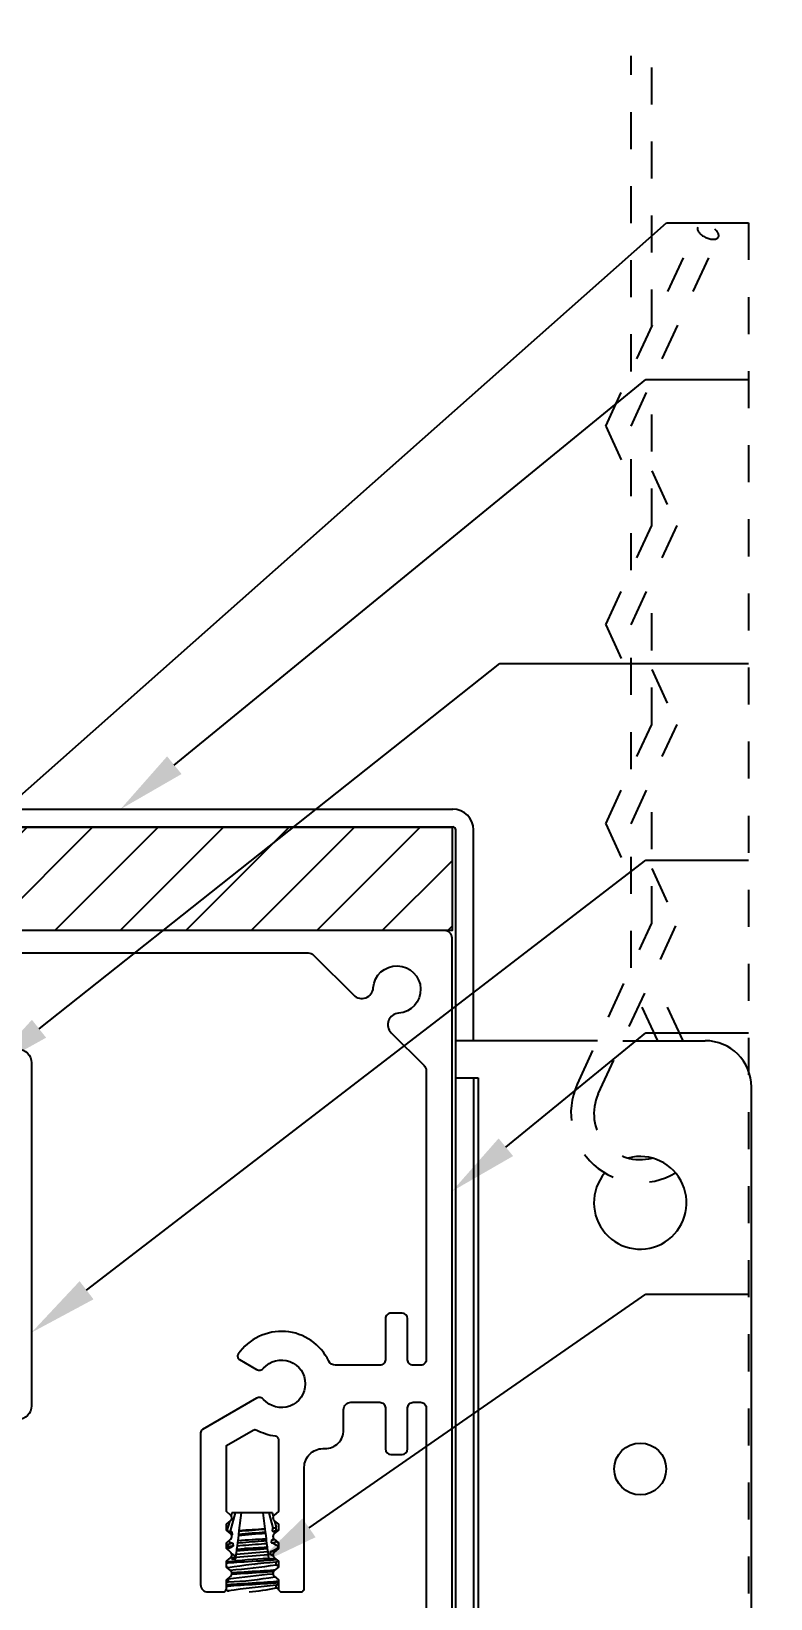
# Model space of a CAD drawing. Header units: inches. Extents: x -6.1 to 5.8, y -0.7 to 6.4.
# Drawn here: x 0.578 to 2.573, y 2.197 to 6.427 of the extents above; entities that cross this region are included whole.
import ezdxf
from ezdxf import colors
from ezdxf.entities.mleader import LeaderData, LeaderLine
from ezdxf.math import Vec2, Vec3

# ---------------------------------------------------------------- set-up
doc = ezdxf.new("R2010")
doc.units = ezdxf.units.IN
doc.header["$LTSCALE"] = 0.5
doc.header["$MEASUREMENT"] = 0
doc.linetypes.add('HIDDEN2', pattern=[0.1875, 0.125, -0.0625])
doc.linetypes.add('PHANTOM', pattern=[0.5, 0.25, -0.05, 0.05, -0.05, 0.05, -0.05])
doc.layers.add('Construction', color=60, linetype='PHANTOM', plot=False)
doc.layers.add('CUST DWG', color=60, linetype='CONTINUOUS', lineweight=20)
for name, color, linetype in [('Driver', 210, 'CONTINUOUS'), ('FAB DWG', 221, 'CONTINUOUS'), ('Hardware', 242, 'CONTINUOUS'), ('Housing', 150, 'CONTINUOUS'), ('Mounting', 4, 'CONTINUOUS')]:
    doc.layers.add(name, color=color, linetype=linetype)
doc.styles.add('LSAD_Standard', font='arial.ttf')

msp = doc.modelspace()

# ---------------------------------------------------------------- hatches: boundary and pattern name
at = {"layer": 'FAB DWG', "ltscale": 0.5, "transparency": 16777216}
h = msp.add_hatch(dxfattribs=at)
h.set_pattern_fill('ANSI31', color=256)
h.paths.add_polyline_path([(-1.7138, 4.279), (1.7137, 4.279), (1.7137, 4), (-1.7138, 4)])

# ---------------------------------------------------------------- linework, layer by layer
at = {"layer": 'Construction', "ltscale": 0.5, "transparency": 16777216}
msp.add_line((2.514, 5.9103), (2.514, -0.2065), dxfattribs=at)
at = {"layer": 'Driver', "transparency": 16777216}
msp.add_lwpolyline([(-0.5785, 2.717), (-0.5785, 3.643, -0.414214), (-0.5415, 3.68), (0.5415, 3.68, -0.414214), (0.5785, 3.643), (0.5785, 2.717, -0.414214), (0.5415, 2.68), (-0.5415, 2.68, -0.414214)], format="xyb", close=True, dxfattribs=at)
at = {"layer": 'FAB DWG', "ltscale": 0.5, "transparency": 16777216}
msp.add_lwpolyline([(-1.7138, 4.279), (1.7137, 4.279), (1.7137, 4), (-1.7138, 4)], close=True, dxfattribs=at)
at = {"layer": 'Hardware', "linetype": 'HIDDEN2', "transparency": 16777216}
for p, q in [((2.2525, 5.6303), (2.2525, 6.4275)), ((2.1968, 5.5097), (2.1968, 6.3617)), ((2.1285, 5.3619), (2.3765, 5.8987)), ((2.1968, 5.3619), (2.4328, 5.8727)), ((2.2525, 5.0935), (2.2525, 5.4825)), ((2.1285, 5.3619), (2.1968, 5.214)), ((2.1968, 4.9729), (2.1968, 5.3619)), ((2.2525, 5.2413), (2.3208, 5.0935)), ((2.1285, 4.825), (2.2525, 5.0935)), ((2.1968, 4.825), (2.3208, 5.0935)), ((2.2525, 4.5566), (2.2525, 4.9456)), ((2.1285, 4.825), (2.1968, 4.6772)), ((2.1968, 4.4361), (2.1968, 4.825)), ((2.2525, 4.7045), (2.3208, 4.5566)), ((2.1285, 4.2882), (2.2525, 4.5566)), ((2.1968, 4.2882), (2.3208, 4.5566)), ((2.2525, 4.0198), (2.2525, 4.4088)), ((2.1285, 4.2882), (2.1968, 4.1404)), ((2.1968, 3.8992), (2.1968, 4.2882)), ((2.2525, 4.1676), (2.3208, 4.0198)), ((2.0518, 3.5852), (2.2525, 4.0198)), ((2.1081, 3.5592), (2.3208, 4.0198)), ((2.337, 3.7028), (2.2557, 3.8788)), ((2.2687, 3.7028), (2.2215, 3.8049))]:
    msp.add_line(p, q, dxfattribs=at)
at = {"layer": 'Hardware', "linetype": 'Continuous', "transparency": 16777216}
for p, q in [((1.1279, 2.4288), (1.1151, 2.3788)), ((1.1196, 2.4288), (1.1174, 2.4209)), ((1.1279, 2.4288), (1.1196, 2.4288)), ((1.1452, 2.4288), (1.1279, 2.4288)), ((1.1393, 2.381), (1.1452, 2.4288)), ((1.203, 2.4288), (1.1452, 2.4288)), ((1.203, 2.4288), (1.2083, 2.3855)), ((1.2203, 2.4288), (1.203, 2.4288)), ((1.2309, 2.3876), (1.2203, 2.4288)), ((1.2286, 2.4288), (1.2203, 2.4288)), ((1.2313, 2.4194), (1.2286, 2.4288)), ((1.1127, 2.4044), (1.106, 2.3808)), ((1.1151, 2.3788), (1.1194, 2.3769)), ((1.1194, 2.3769), (1.12, 2.3692)), ((1.1377, 2.3675), (1.1381, 2.3712)), ((1.1381, 2.3712), (1.1391, 2.3791)), ((1.1391, 2.3791), (1.1393, 2.381)), ((1.2083, 2.3855), (1.2084, 2.3846)), ((1.2084, 2.3846), (1.2094, 2.3769)), ((1.2094, 2.3769), (1.2097, 2.3739)), ((1.2097, 2.3739), (1.2116, 2.3586)), ((1.229, 2.3791), (1.2296, 2.387)), ((1.2337, 2.3768), (1.229, 2.3791)), ((1.2296, 2.387), (1.2309, 2.3876)), ((1.2346, 2.3732), (1.2337, 2.3768)), ((1.2396, 2.39), (1.2351, 2.4059)), ((1.2387, 2.3891), (1.2392, 2.3894)), ((1.2392, 2.3819), (1.2392, 2.3895)), ((1.2392, 2.3819), (1.2424, 2.38)), ((1.109, 2.3428), (1.109, 2.3353)), ((1.122, 2.3461), (1.1228, 2.3383)), ((1.1326, 2.3265), (1.1331, 2.3305)), ((1.1331, 2.3305), (1.1342, 2.3396)), ((1.1331, 2.3305), (1.1537, 2.3318)), ((1.1342, 2.3396), (1.1352, 2.3475)), ((1.1352, 2.3475), (1.136, 2.3541)), ((1.136, 2.3541), (1.1377, 2.3675)), ((1.2149, 2.3318), (1.1537, 2.3318)), ((1.2116, 2.3586), (1.2122, 2.3537)), ((1.2122, 2.3537), (1.2132, 2.346)), ((1.2132, 2.346), (1.2143, 2.3364)), ((1.2143, 2.3364), (1.2149, 2.3318)), ((1.2149, 2.3318), (1.216, 2.3228)), ((1.2149, 2.3318), (1.2149, 2.3318)), ((1.2263, 2.3474), (1.227, 2.3553)), ((1.2392, 2.3506), (1.2392, 2.3525)), ((1.2392, 2.3506), (1.2448, 2.3474)), ((1.2446, 2.334), (1.2432, 2.3396)), ((1.126, 2.3075), (1.1186, 2.3038)), ((1.1298, 2.3038), (1.1186, 2.3038)), ((1.1251, 2.3152), (1.126, 2.3075)), ((1.1298, 2.3038), (1.1304, 2.308)), ((1.1304, 2.308), (1.1313, 2.3159)), ((1.1313, 2.3159), (1.1326, 2.3265)), ((1.216, 2.3228), (1.217, 2.3151)), ((1.217, 2.3151), (1.2182, 2.3046)), ((1.2182, 2.3046), (1.2184, 2.3038)), ((1.2377, 2.3038), (1.2184, 2.3038)), ((1.2232, 2.3158), (1.224, 2.3237)), ((1.2392, 2.2881), (1.2392, 2.2957)), ((1.2392, 2.2881), (1.2448, 2.2849)), ((1.109, 2.2803), (1.109, 2.2782)), ((1.109, 2.2491), (1.109, 2.2415)), ((1.109, 2.2178), (1.109, 2.2148)), ((1.2392, 2.2256), (1.2392, 2.2332))]:
    msp.add_line(p, q, dxfattribs=at)
at = {"layer": 'Hardware', "linetype": 'Continuous', "transparency": 16777216, "flags": 128}
for points in [[(1.1151, 2.3788), (1.1122, 2.3784), (1.1098, 2.3781), (1.1093, 2.378)], [(1.12, 2.3692), (1.1188, 2.3685)], [(1.1381, 2.3712), (1.1461, 2.3718), (1.1549, 2.3726), (1.1644, 2.3733), (1.1741, 2.3741), (1.1836, 2.3748), (1.1928, 2.3756), (1.2015, 2.3763), (1.2094, 2.3769)], [(1.1391, 2.3791), (1.1469, 2.3797), (1.1555, 2.3804), (1.1647, 2.3811), (1.1741, 2.3819), (1.1833, 2.3826), (1.1923, 2.3834), (1.2007, 2.384), (1.2084, 2.3846)], [(1.2414, 2.3809), (1.24, 2.3817), (1.2392, 2.3822)], [(1.2424, 2.38), (1.2421, 2.3805), (1.2414, 2.3809)], [(1.1048, 2.345), (1.109, 2.3425)], [(1.1095, 2.3356), (1.1048, 2.3329)], [(1.1092, 2.3515), (1.1124, 2.3501), (1.122, 2.3461)], [(1.1326, 2.3265), (1.142, 2.3271), (1.1522, 2.3278), (1.163, 2.3285), (1.1741, 2.3292), (1.185, 2.3299), (1.1956, 2.3305), (1.2056, 2.3312), (1.2149, 2.3318)], [(1.1342, 2.3396), (1.1412, 2.3402), (1.1487, 2.3408), (1.1568, 2.3414), (1.1653, 2.3421), (1.1741, 2.3428), (1.1827, 2.3435), (1.1911, 2.3442), (1.199, 2.3448), (1.2063, 2.3454), (1.2132, 2.346)], [(1.1352, 2.3475), (1.142, 2.3481), (1.1493, 2.3487), (1.1572, 2.3493), (1.1656, 2.35), (1.1741, 2.3506), (1.1824, 2.3513), (1.1906, 2.352), (1.1983, 2.3526), (1.2055, 2.3532), (1.2122, 2.3537)], [(1.227, 2.3553), (1.2326, 2.3582)], [(1.2448, 2.3476), (1.2392, 2.3509)], [(1.1048, 2.2929), (1.1092, 2.2934), (1.1164, 2.2941), (1.1244, 2.2947), (1.1331, 2.2953), (1.1424, 2.2959), (1.1525, 2.2965), (1.1632, 2.2972), (1.1741, 2.2979), (1.185, 2.2986), (1.1957, 2.2993), (1.2058, 2.2999), (1.2151, 2.3005), (1.2238, 2.3011), (1.2318, 2.3017), (1.239, 2.3024), (1.2392, 2.3024)], [(1.2384, 2.2952), (1.244, 2.2985)], [(1.2448, 2.2851), (1.2392, 2.2884)], [(1.1048, 2.2825), (1.109, 2.28)], [(1.1048, 2.2343), (1.1092, 2.2348), (1.1164, 2.2355), (1.1244, 2.2361), (1.1331, 2.2367), (1.1424, 2.2373), (1.1525, 2.2379), (1.1632, 2.2386), (1.1741, 2.2393), (1.185, 2.24), (1.1957, 2.2407), (1.2058, 2.2413), (1.2151, 2.2419), (1.2238, 2.2425), (1.2318, 2.2432), (1.239, 2.2438), (1.2448, 2.2445)], [(1.1073, 2.2498), (1.109, 2.2488)], [(1.1193, 2.267), (1.1244, 2.2674), (1.1331, 2.268), (1.1424, 2.2686), (1.1525, 2.2692), (1.1632, 2.2699), (1.1741, 2.2706), (1.185, 2.2713), (1.1957, 2.2719), (1.2058, 2.2726), (1.2151, 2.2732), (1.2238, 2.2738), (1.2318, 2.2744), (1.2366, 2.2749)], [(1.1194, 2.2631), (1.1244, 2.2635), (1.1331, 2.2641), (1.1424, 2.2646), (1.1525, 2.2653), (1.1632, 2.266), (1.1741, 2.2667), (1.185, 2.2674), (1.1957, 2.268), (1.2058, 2.2687), (1.2151, 2.2693), (1.2238, 2.2699), (1.2318, 2.2705), (1.2319, 2.2705)], [(1.1039, 2.2206), (1.109, 2.2176)], [(1.1098, 2.242), (1.1048, 2.2391)], [(1.1048, 2.2304), (1.1092, 2.2309), (1.1164, 2.2316), (1.1244, 2.2322), (1.1331, 2.2328), (1.1424, 2.2334), (1.1525, 2.234), (1.1632, 2.2347), (1.1741, 2.2354), (1.185, 2.2361), (1.1957, 2.2368), (1.2058, 2.2374), (1.2151, 2.238), (1.2238, 2.2386), (1.2318, 2.2392), (1.239, 2.2399), (1.2448, 2.2406)], [(1.2387, 2.2329), (1.2448, 2.2364)], [(1.2451, 2.2225), (1.2392, 2.2259)]]:
    msp.add_lwpolyline(points, dxfattribs=at)
at = {"layer": 'Hardware', "linetype": 'HIDDEN2', "transparency": 16777216}
for radius, end in [(0.187, 300.6954), (0.125, 284.9825)]:
    msp.add_arc((2.2215, 3.5068), radius, 155.2044, end, dxfattribs=at)
at = {"layer": 'Hardware', "linetype": 'Continuous', "transparency": 16777216}
for centre, radius, start, end in [((1.1191, 2.3577), 0.0192, 89.1344, 111.3045), ((1.1211, 2.3404), 0.0288, 92.0895, 95.0986), ((-0.2611, 18.7183), 16.4105, 274.88949, 275.14207), ((-0.6181, 29.366), 27.0422, 273.72623, 273.87272), ((1.2293, 2.3979), 0.0188, 269.1438, 301.8732), ((1.2284, 2.4119), 0.0249, 272.6123, 294.1466), ((1.2316, 2.4025), 0.0149, 267.2086, 302.4124), ((1.2338, 2.3902), 0.0134, 269.5324, 310.4024), ((1.7111, 1.2181), 1.2654, 117.7058, 118.5148), ((1.1222, 2.3174), 0.0286, 90.3633, 117.4793), ((1.1247, 2.2955), 0.0429, 92.6219, 110.7471), ((-1.0568, 39.7451), 37.4552, 273.35637, 273.47219), ((-0.6893, 26.7348), 24.4725, 274.31888, 274.46132), ((0.9162, 2.9663), 0.7125, 295.5917, 297.4485), ((1.2271, 2.3719), 0.0245, 268.218, 299.7461), ((1.0356, 1.9155), 0.4721, 63.9107, 66.178), ((1.2237, 2.3988), 0.0436, 274.3743, 284.1822), ((1.2431, 2.3569), 0.0174, 270.4198, 275.6398), ((1.2454, 2.355), 0.021, 267.9561, 268.3861), ((1.2634, 1.0145), 1.2909, 92.0025, 97.055), ((1.4236, 0.1193), 2.1838, 94.8666, 98.2826), ((1.1279, 2.2529), 0.0547, 92.0485, 104.307), ((0.8718, 4.8891), 2.6267, 275.3026, 278.0394), ((1.2442, 2.6376), 0.3437, 248.6591, 249.7241), ((1.1253, 2.2769), 0.0383, 90.2216, 98.6328), ((4.194, -34.2855), 36.7215, 94.65005, 94.78562), ((4.4576, -37.6709), 40.1249, 94.63389, 94.75521), ((1.2242, 2.3487), 0.0329, 268.2178, 280.5887), ((1.0744, 1.9536), 0.3915, 66.5404, 67.676), ((1.2233, 2.3657), 0.042, 271.0051, 291.5074), ((1.4236, 0.088), 2.1838, 95.0806, 98.2826), ((1.0758, 3.1056), 0.8643, 272.2556, 280.6043), ((1.4764, -0.3831), 2.6267, 95.1921, 98.0394), ((1.0758, 3.0744), 0.8643, 275.9778, 280.8935)]:
    msp.add_arc(centre, radius, start, end, dxfattribs=at)
at = {"layer": 'Hardware', "linetype": 'HIDDEN2', "transparency": 16777216, "extrusion": (0, 0, -1)}
msp.add_ellipse((2.4047, 5.8857), major_axis=(-0.0281, 0.013), ratio=0.511856, dxfattribs=at)
at = {"layer": 'Housing', "linetype": 'Continuous', "transparency": 16777216}
for points in [[(1.7142, 0.02), (1.7137, 3.98, 0.414222), (1.6937, 4), (0.1603, 4, 0.414213), (0.1403, 3.98), (0.1403, 3.96, 0.414214), (0.1603, 3.94), (0.2097, 3.94, -0.414213), (0.2297, 3.92), (0.2297, 3.76, -0.414214), (0.2097, 3.74), (-0.2097, 3.74, -0.414214), (-0.2297, 3.76), (-0.2297, 3.92, -0.414213), (-0.2097, 3.94), (-0.1603, 3.94, 0.414213), (-0.1403, 3.96), (-0.1403, 3.98, 0.414214), (-0.1603, 4), (-1.6938, 4, 0.414214), (-1.7138, 3.98), (-1.7138, 0.02, 0.414214)], [(0.5097, 3.94), (1.3256, 3.94, -0.198913), (1.3397, 3.9341), (1.4481, 3.8258, 0.642942), (1.5009, 3.8455, -2.192002), (1.5693, 3.7772, 0.642942), (1.5495, 3.7243), (1.6379, 3.636, -0.198912), (1.6437, 3.6218), (1.6437, 2.8418, -0.414219), (1.6287, 2.8268), (1.6087, 2.8268, -0.414214), (1.5937, 2.8418), (1.5937, 2.9526, 0.414213), (1.5787, 2.9676), (1.5487, 2.9676, 0.414214), (1.5337, 2.9526), (1.5337, 2.8418, -0.414214), (1.5187, 2.8268), (1.3988, 2.8268, -0.288229), (1.3808, 2.8381, 0.577076), (1.1365, 2.8566, 0.436688), (1.1398, 2.8423), (1.1861, 2.8156, 0.359306), (1.205, 2.8187, -2.678512), (1.205, 2.7348, 0.359306), (1.1861, 2.738), (1.0398, 2.6535, 0.267949), (1.0348, 2.6448), (1.0348, 2.2348, 0.414214), (1.0548, 2.2148), (1.0948, 2.2148, 0.414214), (1.1048, 2.2248), (1.1048, 2.2478), (1.1159, 2.2571, 0.466307), (1.1159, 2.2724), (1.1048, 2.2818), (1.1048, 2.2978), (1.1159, 2.3071, 0.466308), (1.1159, 2.3224), (1.1048, 2.3318), (1.1048, 2.3478), (1.1159, 2.3571, 0.466308), (1.1159, 2.3724), (1.1048, 2.3818), (1.1048, 2.3978), (1.1159, 2.4071, 0.466307), (1.1159, 2.4224), (1.1048, 2.4318), (1.1048, 2.6102), (1.1769, 2.6518, -0.259204), (1.1866, 2.652, 0.09238), (1.236, 2.6363, -0.378796), (1.2448, 2.6264), (1.2448, 2.4318), (1.2337, 2.4224, 0.466308), (1.2337, 2.4071), (1.2448, 2.3978), (1.2448, 2.3818), (1.2337, 2.3724, 0.466308), (1.2337, 2.3571), (1.2448, 2.3478), (1.2448, 2.3318), (1.2337, 2.3224, 0.466308), (1.2337, 2.3071), (1.2448, 2.2978), (1.2448, 2.2818), (1.2337, 2.2724, 0.466308), (1.2337, 2.2571), (1.2448, 2.2478), (1.2448, 2.2248, 0.414214), (1.2548, 2.2148), (1.3048, 2.2148, 0.414214), (1.3148, 2.2248), (1.3148, 2.5518, -0.414214), (1.3648, 2.6018), (1.3708, 2.6018, 0.414214), (1.4208, 2.6518), (1.4208, 2.7068, -0.414214), (1.4408, 2.7268), (1.5187, 2.7268, -0.414214), (1.5337, 2.7118), (1.5337, 2.601, 0.414213), (1.5487, 2.586), (1.5787, 2.586, 0.414213), (1.5937, 2.601), (1.5937, 2.7118, -0.414214), (1.6087, 2.7268), (1.6287, 2.7268, -0.414214), (1.6437, 2.7118), (1.6437, 0.175, -0.414213)]]:
    msp.add_lwpolyline(points, format="xyb", dxfattribs=at)
at = {"layer": 'Mounting', "transparency": 16777216}
for p, q in [((-1.7158, 4.3278), (1.7157, 4.3278)), ((-1.7158, 4.28), (1.7157, 4.28)), ((1.7237, 0.3708), (1.7237, 4.272)), ((1.7715, 3.7028), (1.7715, 4.272)), ((2.1061, 3.7028), (1.7237, 3.7028)), ((2.1744, 3.7028), (2.3965, 3.7028)), ((1.7237, 3.6028), (1.7845, 3.6028)), ((1.7715, 3.6028), (1.7715, 1.6528)), ((1.7845, 3.6028), (1.7845, 1.6528)), ((2.5215, 1.5528), (2.5215, 3.5778))]:
    msp.add_line(p, q, dxfattribs=at)
msp.add_circle((2.2215, 2.5468), 0.07, dxfattribs=at)
for centre, radius, start, end in [((1.7157, 4.272), 0.0558, 0, 90), ((1.7157, 4.272), 0.008, 0, 90), ((2.3965, 3.5778), 0.125, 0, 90), ((2.2215, 3.2653), 0.125, 139.7887, 104.9825)]:
    msp.add_arc(centre, radius, start, end, dxfattribs=at)

# ---------------------------------------------------------------- leaders
at = {"layer": 'CUST DWG', "ltscale": 0.5, "transparency": 16777216}
ml = msp.add_multileader_mtext('Standard', dxfattribs=at)
ml.set_content('\\A1;GRID BRACKET', color=256, style='LSAD_Standard')
ml.set_leader_properties()
ml.build(insert=Vec2(0, 0))
ml.multileader.update_dxf_attribs({"text_left_attachment_type": 2, "dogleg_length": 0.36, "arrow_head_size": 0.1875})
ctx = ml.context
ctx.base_point, ctx.char_height, ctx.arrow_head_size, ctx.landing_gap_size, ctx.plane_origin = Vec3(2.514, 5.4875), 0.1875, 0.1875, 0.09, Vec3(1.028, 5.2865)
ctx.left_attachment = 2
notes = []
notes.append((ctx, [(0, (1, 1, 0), (2.2367, 5.4875), (1, 0), 0.2772, [(0, [(0.8189, 4.3278)], 0, [])])]))
ctx.mtext.insert, ctx.mtext.width, ctx.mtext.defined_height, ctx.mtext.flow_direction = Vec3(2.604, 5.5845), 3.15153, 0.8541, 5
ml = msp.add_multileader_mtext('Standard', dxfattribs=at)
ml.set_content('\\A1;DRIVER', color=256, style='LSAD_Standard')
ml.set_leader_properties()
ml.build(insert=Vec2(0, 0))
ml.multileader.update_dxf_attribs({"text_left_attachment_type": 2, "dogleg_length": 0.36, "arrow_head_size": 0.1875})
ctx = ml.context
ctx.base_point, ctx.char_height, ctx.arrow_head_size, ctx.landing_gap_size, ctx.plane_origin = Vec3(2.514, 4.1898), 0.1875, 0.1875, 0.09, Vec3(1.028, 4.0858)
ctx.left_attachment = 2
notes.append((ctx, [(0, (1, 1, 0), (2.2367, 4.1898), (1, 0), 0.2772, [(0, [(0.5785, 2.915)], 0, [])])]))
ctx.mtext.insert, ctx.mtext.width, ctx.mtext.defined_height, ctx.mtext.flow_direction = Vec3(2.604, 4.2835), 3.15153, 0.8541, 5
ml = msp.add_multileader_mtext('Standard', dxfattribs=at)
ml.set_content('\\A1;HOUSING', color=256, style='LSAD_Standard')
ml.set_leader_properties()
ml.build(insert=Vec2(0, 0))
ml.multileader.update_dxf_attribs({"text_left_attachment_type": 2, "dogleg_length": 0.36, "arrow_head_size": 0.1875})
ctx = ml.context
ctx.base_point, ctx.char_height, ctx.arrow_head_size, ctx.landing_gap_size, ctx.plane_origin = Vec3(2.514, 3.7244), 0.1875, 0.1875, 0.09, Vec3(1.028, 3.5233)
ctx.left_attachment = 2
notes.append((ctx, [(0, (1, 1, 0), (2.2367, 3.7244), (1, 0), 0.2772, [(0, [(1.7137, 3.2966)], 0, [])])]))
ctx.mtext.insert, ctx.mtext.width, ctx.mtext.defined_height, ctx.mtext.flow_direction = Vec3(2.604, 3.8214), 3.15153, 0.8541, 5
at = {"layer": 'FAB DWG', "ltscale": 0.5, "transparency": 16777216}
ml = msp.add_multileader_mtext('Standard', dxfattribs=at)
ml.set_content('\\A1;USE {\\H0.7x;\\S1/4;}" JIG', color=256, style='LSAD_Standard')
ml.set_leader_properties()
ml.build(insert=Vec2(0, 0))
ml.multileader.update_dxf_attribs({"text_left_attachment_type": 2, "dogleg_length": 0.36, "arrow_head_size": 0.1875})
ctx = ml.context
ctx.base_point, ctx.char_height, ctx.arrow_head_size, ctx.landing_gap_size, ctx.plane_origin = Vec3(2.514, 5.9103), 0.1875, 0.1875, 0.09, Vec3(1.4868, 6.1335)
ctx.left_attachment = 2
notes.append((ctx, [(0, (1, 1, 0), (2.2928, 5.9103), (1, 0), 0.2212, [(0, [(0.278, 4.1249)], 0, [])])]))
ctx.mtext.insert, ctx.mtext.width, ctx.mtext.defined_height, ctx.mtext.flow_direction = Vec3(2.604, 6.0653), 3.15153, 0.8541, 5
ml = msp.add_multileader_mtext('Standard', dxfattribs=at)
ml.set_content('\\A1;8-32 x {\\H0.7x;\\S1/4;}" PAN\\PTYPE F (HW00814)', color=256, style='LSAD_Standard')
ml.set_leader_properties()
ml.build(insert=Vec2(0, 0))
ml.multileader.update_dxf_attribs({"text_left_attachment_type": 2, "dogleg_length": 0.36, "arrow_head_size": 0.1875})
ctx = ml.context
ctx.base_point, ctx.char_height, ctx.arrow_head_size, ctx.landing_gap_size, ctx.plane_origin = Vec3(2.514, 4.7212), 0.1875, 0.1875, 0.09, Vec3(1.4868, 4.8207)
ctx.left_attachment = 2
notes.append((ctx, [(0, (1, 1, 0), (1.8427, 4.7212), (1, 0), 0.6712, [(0, [(0.4519, 3.6187)], 0, [])])]))
ctx.mtext.insert, ctx.mtext.width, ctx.mtext.defined_height, ctx.mtext.flow_direction = Vec3(2.604, 5.0287), 3.15153, 0.8541, 5
ml = msp.add_multileader_mtext('Standard', dxfattribs=at)
ml.set_content('\\A1;8-32 x {\\H0.7x;\\S1/4;}" PAN\\PTYPE F (HW00814)', color=256, style='LSAD_Standard')
ml.set_leader_properties()
ml.build(insert=Vec2(0, 0))
ml.multileader.update_dxf_attribs({"text_left_attachment_type": 2, "dogleg_length": 0.36, "arrow_head_size": 0.1875})
ctx = ml.context
ctx.base_point, ctx.char_height, ctx.arrow_head_size, ctx.landing_gap_size, ctx.plane_origin = Vec3(2.514, 3.0187), 0.1875, 0.1875, 0.09, Vec3(1.028, 0.9162)
ctx.left_attachment = 2
notes.append((ctx, [(0, (1, 1, 0), (2.2367, 3.0187), (1, 0), 0.2772, [(0, [(1.1736, 2.281)], 0, [])])]))
ctx.mtext.insert, ctx.mtext.width, ctx.mtext.defined_height, ctx.mtext.flow_direction = Vec3(2.604, 3.3263), 3.15153, 0.8541, 5
for ctx, leaders in notes:
    for number, flags, end, landing, length, lines in leaders:
        leader = LeaderData()
        leader.index, (leader.has_last_leader_line, leader.has_dogleg_vector, leader.attachment_direction) = number, flags
        leader.last_leader_point, leader.dogleg_vector, leader.dogleg_length = Vec3(end), Vec3(landing), length
        for number, points, colour, breaks in lines:
            line = LeaderLine()
            line.index, line.vertices, line.color, line.breaks = number, Vec3.list(points), colors.encode_raw_color(colour), breaks
            leader.lines.append(line)
        ctx.leaders.append(leader)

doc.saveas('drawing.dxf')
